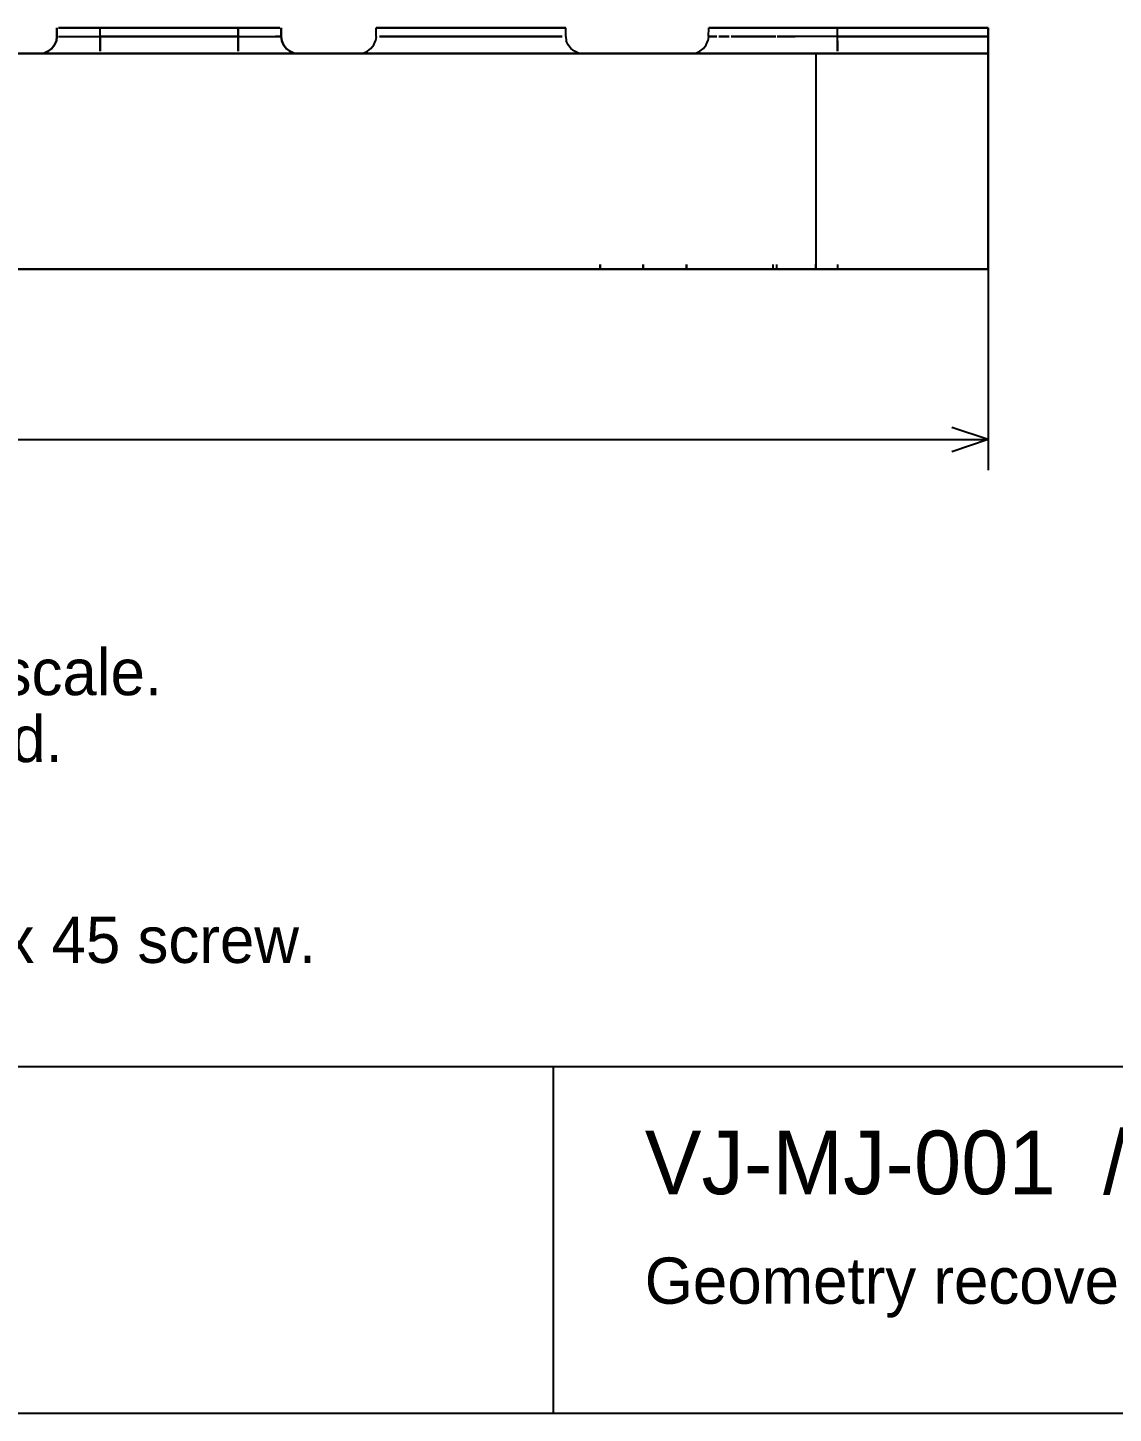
# Model space of a CAD drawing. Header units: millimetres. Extents: x 8 to 862, y 8 to 289.
# Drawn here: x 128.3 to 191.2, y 7.8 to 88.1 of the extents above; entities that cross this region are included whole.
import ezdxf

# ---------------------------------------------------------------- set-up
doc = ezdxf.new("R2010")
doc.units = ezdxf.units.MM
for name, color, linetype in [('BORDER', 7, 'Continuous'), ('DIMENSIONS', 3, 'Continuous'), ('NOTES', 7, 'Continuous'), ('OUTLINE', 7, 'Continuous')]:
    doc.layers.add(name, color=color, linetype=linetype)

msp = doc.modelspace()

# ---------------------------------------------------------------- linework, layer by layer
at = {"layer": 'BORDER'}
for p, q in [((7.761, 27.869), (412.239, 27.869)), ((158.75, 7.761), (158.75, 27.869)), ((7.761, 7.761), (412.239, 7.761))]:
    msp.add_line(p, q, dxfattribs=at)
at = {"layer": 'DIMENSIONS'}
for p, q in [((183.958, 74.083), (183.958, 62.442)), ((183.958, 64.206), (181.842, 64.911)), ((26.458, 64.206), (183.958, 64.206)), ((183.958, 64.206), (181.842, 63.5))]:
    msp.add_line(p, q, dxfattribs=at)
at = {"layer": 'OUTLINE'}
for p, q in [((129.957, 87.582), (129.922, 87.325)), ((129.922, 87.325), (129.957, 87.582)), ((129.957, 87.582), (129.957, 88.082)), ((129.957, 88.082), (129.957, 87.582)), ((130.291, 88.082), (130.044, 88.082)), ((130.044, 88.082), (130.291, 88.082)), ((130.044, 87.582), (130.291, 87.582)), ((130.691, 88.082), (130.291, 88.082)), ((130.291, 88.082), (130.691, 88.082)), ((130.291, 87.582), (130.691, 87.582)), ((131.207, 88.082), (130.691, 88.082)), ((130.691, 88.082), (131.207, 88.082)), ((130.691, 87.582), (131.207, 87.582)), ((131.811, 88.082), (131.207, 88.082)), ((131.207, 88.082), (131.811, 88.082)), ((131.207, 87.582), (131.811, 87.582)), ((132.458, 88.082), (131.811, 88.082)), ((131.811, 88.082), (132.458, 88.082)), ((131.811, 87.582), (132.458, 87.582)), ((132.458, 88.082), (140.457, 88.082)), ((132.458, 87.582), (132.458, 88.082)), ((140.457, 88.082), (132.458, 88.082)), ((140.457, 87.582), (132.458, 87.582)), ((132.458, 87.582), (132.458, 87.325)), ((132.458, 87.325), (132.458, 87.582)), ((132.458, 87.582), (140.457, 87.582)), ((135.16, 88.082), (135.01, 88.082)), ((135.01, 88.082), (135.16, 88.082)), ((135.397, 88.082), (135.16, 88.082)), ((135.16, 88.082), (135.397, 88.082)), ((135.707, 88.082), (135.397, 88.082)), ((135.397, 88.082), (135.707, 88.082)), ((136.07, 88.082), (135.707, 88.082)), ((135.707, 88.082), (136.07, 88.082)), ((136.457, 88.082), (136.07, 88.082)), ((136.07, 88.082), (136.457, 88.082)), ((136.457, 88.082), (136.845, 88.082)), ((136.845, 88.082), (136.457, 88.082)), ((136.845, 88.082), (137.208, 88.082)), ((137.208, 88.082), (136.845, 88.082)), ((137.208, 88.082), (137.517, 88.082)), ((137.517, 88.082), (137.208, 88.082)), ((137.517, 88.082), (137.758, 88.082)), ((137.758, 88.082), (137.517, 88.082)), ((137.758, 88.082), (137.905, 88.082)), ((137.905, 88.082), (137.758, 88.082)), ((140.457, 87.582), (140.457, 88.082)), ((140.457, 88.082), (140.457, 87.582)), ((140.457, 88.082), (141.104, 88.082)), ((141.104, 88.082), (140.457, 88.082)), ((140.457, 87.582), (141.104, 87.582)), ((140.457, 87.582), (140.457, 87.325)), ((140.457, 87.325), (140.457, 87.582)), ((141.104, 88.082), (141.707, 88.082)), ((141.707, 88.082), (141.104, 88.082)), ((141.104, 87.582), (141.707, 87.582)), ((141.707, 88.082), (142.226, 88.082)), ((142.226, 88.082), (141.707, 88.082)), ((141.707, 87.582), (142.226, 87.582)), ((142.226, 88.082), (142.624, 88.082)), ((142.624, 88.082), (142.226, 88.082)), ((142.226, 87.582), (142.624, 87.582)), ((142.624, 88.082), (142.874, 88.082)), ((142.874, 88.082), (142.624, 88.082)), ((142.624, 87.582), (142.874, 87.582)), ((142.874, 87.582), (142.624, 87.582)), ((142.958, 87.582), (142.958, 88.082)), ((142.958, 88.082), (142.958, 87.582)), ((142.958, 87.582), (142.992, 87.325)), ((142.992, 87.325), (142.958, 87.582)), ((148.458, 87.582), (148.424, 87.325)), ((148.646, 88.082), (148.458, 88.082)), ((148.458, 88.082), (148.646, 88.082)), ((148.458, 87.582), (148.458, 88.082)), ((149.196, 88.082), (148.646, 88.082)), ((148.646, 88.082), (149.196, 88.082)), ((148.668, 87.582), (148.877, 87.582)), ((148.877, 87.582), (148.668, 87.582)), ((148.877, 87.582), (149.215, 87.582)), ((149.215, 87.582), (148.877, 87.582)), ((150.069, 88.082), (149.196, 88.082)), ((149.196, 88.082), (150.069, 88.082)), ((149.215, 87.582), (149.384, 87.582)), ((149.384, 87.582), (149.215, 87.582)), ((149.384, 87.582), (150.069, 87.582)), ((150.069, 87.582), (149.384, 87.582)), ((151.207, 88.082), (150.069, 88.082)), ((150.069, 88.082), (151.207, 88.082)), ((150.069, 87.582), (150.903, 87.582)), ((150.903, 87.582), (150.069, 87.582)), ((150.903, 87.582), (151.219, 87.582)), ((151.219, 87.582), (150.903, 87.582)), ((152.536, 88.082), (151.207, 88.082)), ((151.207, 88.082), (152.536, 88.082)), ((151.219, 87.582), (151.854, 87.582)), ((151.854, 87.582), (151.219, 87.582)), ((151.791, 88.082), (151.544, 88.082)), ((151.544, 88.082), (151.791, 88.082)), ((152.188, 88.082), (151.791, 88.082)), ((151.791, 88.082), (152.188, 88.082)), ((151.854, 87.582), (152.542, 87.582)), ((152.542, 87.582), (151.854, 87.582)), ((152.708, 88.082), (152.188, 88.082)), ((152.188, 88.082), (152.708, 88.082)), ((152.536, 88.082), (153.958, 88.082)), ((153.958, 88.082), (152.536, 88.082)), ((152.542, 87.582), (152.886, 87.582)), ((152.886, 87.582), (152.542, 87.582)), ((153.311, 88.082), (152.708, 88.082)), ((152.708, 88.082), (153.311, 88.082)), ((152.886, 87.582), (153.958, 87.582)), ((153.958, 87.582), (152.886, 87.582)), ((153.958, 88.082), (153.311, 88.082)), ((153.311, 88.082), (153.958, 88.082)), ((154.606, 88.082), (153.958, 88.082)), ((153.958, 88.082), (154.606, 88.082)), ((153.958, 88.082), (155.381, 88.082)), ((155.381, 88.082), (153.958, 88.082)), ((153.958, 87.582), (155.031, 87.582)), ((155.031, 87.582), (153.958, 87.582)), ((155.209, 88.082), (154.606, 88.082)), ((154.606, 88.082), (155.209, 88.082)), ((155.031, 87.582), (155.375, 87.582)), ((155.375, 87.582), (155.031, 87.582)), ((155.725, 88.082), (155.209, 88.082)), ((155.209, 88.082), (155.725, 88.082)), ((155.375, 87.582), (156.063, 87.582)), ((156.063, 87.582), (155.375, 87.582)), ((155.381, 88.082), (156.707, 88.082)), ((156.707, 88.082), (155.381, 88.082)), ((156.122, 88.082), (155.725, 88.082)), ((155.725, 88.082), (156.122, 88.082)), ((156.063, 87.582), (156.697, 87.582)), ((156.697, 87.582), (156.063, 87.582)), ((156.372, 88.082), (156.122, 88.082)), ((156.122, 88.082), (156.372, 88.082)), ((156.697, 87.582), (157.013, 87.582)), ((157.013, 87.582), (156.697, 87.582)), ((156.707, 88.082), (157.848, 88.082)), ((157.848, 88.082), (156.707, 88.082)), ((157.013, 87.582), (157.848, 87.582)), ((157.848, 87.582), (157.013, 87.582)), ((157.848, 88.082), (158.72, 88.082)), ((158.72, 88.082), (157.848, 88.082)), ((157.848, 87.582), (158.53, 87.582)), ((158.53, 87.582), (157.848, 87.582)), ((158.53, 87.582), (158.699, 87.582)), ((158.699, 87.582), (158.53, 87.582)), ((158.699, 87.582), (159.039, 87.582)), ((159.039, 87.582), (158.699, 87.582)), ((158.72, 88.082), (159.271, 88.082)), ((159.271, 88.082), (158.72, 88.082)), ((159.039, 87.582), (158.871, 87.582)), ((158.871, 87.582), (159.039, 87.582)), ((159.039, 87.582), (159.249, 87.582)), ((159.249, 87.582), (159.039, 87.582)), ((159.271, 88.082), (159.458, 88.082)), ((159.458, 88.082), (159.271, 88.082)), ((159.458, 87.582), (159.458, 88.082)), ((159.458, 87.582), (159.493, 87.325)), ((167.732, 87.582), (167.701, 87.325)), ((167.732, 87.582), (167.763, 88.082)), ((167.763, 88.082), (168.195, 88.082)), ((168.195, 88.082), (167.763, 88.082)), ((167.779, 87.582), (167.938, 87.582)), ((167.938, 87.582), (167.779, 87.582)), ((167.938, 87.582), (168.217, 87.582)), ((168.217, 87.582), (167.938, 87.582)), ((169.036, 88.082), (168.195, 88.082)), ((168.195, 88.082), (169.036, 88.082)), ((168.339, 87.582), (168.93, 87.582)), ((168.93, 87.582), (168.339, 87.582)), ((170.233, 88.082), (169.036, 88.082)), ((169.036, 88.082), (170.233, 88.082)), ((169.045, 87.582), (169.689, 87.582)), ((169.689, 87.582), (169.045, 87.582)), ((169.689, 87.582), (170.252, 87.582)), ((170.252, 87.582), (169.689, 87.582)), ((171.722, 88.082), (170.233, 88.082)), ((170.233, 88.082), (171.722, 88.082)), ((170.252, 87.582), (170.602, 87.582)), ((170.602, 87.582), (170.252, 87.582)), ((170.602, 87.582), (171.637, 87.582)), ((171.637, 87.582), (170.602, 87.582)), ((173.413, 88.082), (171.722, 88.082)), ((171.722, 88.082), (173.413, 88.082)), ((171.725, 87.582), (172.772, 87.582)), ((172.772, 87.582), (171.725, 87.582)), ((172.175, 88.082), (171.828, 88.082)), ((171.828, 88.082), (172.175, 88.082)), ((172.732, 88.082), (172.175, 88.082)), ((172.175, 88.082), (172.732, 88.082)), ((173.457, 88.082), (172.732, 88.082)), ((172.732, 88.082), (173.457, 88.082)), ((173.42, 87.582), (172.772, 87.582)), ((175.208, 88.082), (173.413, 88.082)), ((173.973, 87.582), (173.42, 87.582)), ((174.301, 88.082), (173.457, 88.082)), ((173.457, 88.082), (174.301, 88.082)), ((175.208, 87.582), (173.973, 87.582)), ((175.208, 88.082), (174.301, 88.082)), ((174.301, 88.082), (175.208, 88.082)), ((175.208, 88.082), (183.957, 88.082)), ((183.957, 88.082), (175.208, 88.082)), ((175.208, 87.582), (175.208, 88.082)), ((183.957, 87.582), (175.208, 87.582)), ((175.208, 87.325), (175.208, 87.582)), ((175.208, 87.582), (183.957, 87.582)), ((183.676, 87.582), (183.957, 87.582)), ((183.957, 87.582), (183.676, 87.582)), ((183.957, 87.582), (183.957, 88.082)), ((183.957, 74.083), (183.957, 88.082)), ((183.957, 88.082), (183.957, 87.582)), ((183.957, 88.082), (183.957, 74.083)), ((183.957, 87.325), (183.957, 87.582)), ((183.957, 87.582), (183.957, 87.325)), ((129.666, 86.875), (129.456, 86.716)), ((129.456, 86.716), (129.666, 86.875)), ((129.822, 87.082), (129.666, 86.875)), ((129.666, 86.875), (129.822, 87.082)), ((129.922, 87.325), (129.822, 87.082)), ((129.822, 87.082), (129.922, 87.325)), ((132.458, 87.325), (132.458, 87.082)), ((132.458, 87.082), (132.458, 87.325)), ((132.458, 87.082), (132.458, 86.875)), ((132.458, 86.875), (132.458, 87.082)), ((132.458, 86.875), (132.458, 86.716)), ((132.458, 86.716), (132.458, 86.875)), ((140.457, 87.325), (140.457, 87.082)), ((140.457, 87.082), (140.457, 87.325)), ((140.457, 87.082), (140.457, 86.875)), ((140.457, 86.875), (140.457, 87.082)), ((140.457, 86.875), (140.457, 86.716)), ((140.457, 86.716), (140.457, 86.875)), ((142.992, 87.325), (143.093, 87.082)), ((143.093, 87.082), (142.992, 87.325)), ((143.093, 87.082), (143.252, 86.875)), ((143.252, 86.875), (143.093, 87.082)), ((143.252, 86.875), (143.458, 86.716)), ((143.458, 86.716), (143.252, 86.875)), ((147.958, 86.716), (148.164, 86.875)), ((148.164, 86.875), (148.324, 87.082)), ((148.324, 87.082), (148.424, 87.325)), ((159.593, 87.082), (159.493, 87.325)), ((159.749, 86.875), (159.593, 87.082)), ((159.959, 86.716), (159.749, 86.875)), ((167.235, 86.716), (167.441, 86.875)), ((167.441, 86.875), (167.601, 87.082)), ((167.601, 87.082), (167.701, 87.325)), ((175.208, 87.082), (175.208, 87.325)), ((175.208, 87.325), (175.208, 87.082)), ((175.208, 86.875), (175.208, 87.082)), ((175.208, 87.082), (175.208, 86.875)), ((175.208, 86.716), (175.208, 86.875)), ((175.208, 86.875), (175.208, 86.716)), ((183.957, 87.082), (183.957, 87.325)), ((183.957, 87.325), (183.957, 87.082)), ((183.957, 86.875), (183.957, 87.082)), ((183.957, 87.082), (183.957, 86.875)), ((183.957, 86.716), (183.957, 86.875)), ((183.957, 86.875), (183.957, 86.716)), ((173.958, 86.581), (36.458, 86.581)), ((116.571, 86.581), (129.641, 86.581)), ((129.216, 86.616), (128.959, 86.581)), ((128.959, 86.581), (129.216, 86.616)), ((129.078, 86.581), (129.425, 86.581)), ((129.425, 86.581), (129.078, 86.581)), ((129.456, 86.716), (129.216, 86.616)), ((129.216, 86.616), (129.456, 86.716)), ((129.425, 86.581), (129.703, 86.581)), ((129.982, 86.581), (129.425, 86.581)), ((129.703, 86.581), (129.425, 86.581)), ((129.425, 86.581), (129.982, 86.581)), ((129.982, 86.581), (130.707, 86.581)), ((130.707, 86.581), (129.982, 86.581)), ((131.551, 86.581), (130.707, 86.581)), ((130.707, 86.581), (131.551, 86.581)), ((132.458, 86.581), (131.551, 86.581)), ((131.551, 86.581), (132.458, 86.581)), ((140.457, 86.581), (132.458, 86.581)), ((132.458, 86.581), (140.457, 86.581)), ((141.363, 86.581), (140.457, 86.581)), ((140.457, 86.581), (141.363, 86.581)), ((142.208, 86.581), (141.363, 86.581)), ((141.363, 86.581), (142.208, 86.581)), ((142.933, 86.581), (142.208, 86.581)), ((142.208, 86.581), (142.933, 86.581)), ((142.933, 86.581), (143.49, 86.581)), ((143.49, 86.581), (142.933, 86.581)), ((142.992, 86.581), (148.105, 86.581)), ((143.458, 86.716), (143.699, 86.616)), ((143.699, 86.616), (143.458, 86.716)), ((143.49, 86.581), (143.84, 86.581)), ((143.84, 86.581), (143.49, 86.581)), ((143.699, 86.616), (143.959, 86.581)), ((143.959, 86.581), (143.699, 86.616)), ((147.458, 86.581), (147.717, 86.616)), ((147.952, 86.581), (147.583, 86.581)), ((147.583, 86.581), (147.952, 86.581)), ((147.717, 86.616), (147.958, 86.716)), ((148.152, 86.581), (147.952, 86.581)), ((148.552, 86.581), (147.952, 86.581)), ((147.952, 86.581), (148.552, 86.581)), ((149.362, 86.581), (148.552, 86.581)), ((148.552, 86.581), (149.362, 86.581)), ((150.347, 86.581), (149.362, 86.581)), ((149.362, 86.581), (150.347, 86.581)), ((151.469, 86.581), (150.347, 86.581)), ((150.347, 86.581), (151.469, 86.581)), ((152.689, 86.581), (151.469, 86.581)), ((151.469, 86.581), (152.689, 86.581)), ((152.689, 86.581), (153.958, 86.581)), ((153.958, 86.581), (152.689, 86.581)), ((153.958, 86.581), (155.225, 86.581)), ((155.225, 86.581), (153.958, 86.581)), ((155.225, 86.581), (156.444, 86.581)), ((156.444, 86.581), (155.225, 86.581)), ((157.57, 86.581), (156.444, 86.581)), ((156.444, 86.581), (157.57, 86.581)), ((157.57, 86.581), (158.555, 86.581)), ((158.555, 86.581), (157.57, 86.581)), ((158.555, 86.581), (159.361, 86.581)), ((159.361, 86.581), (158.555, 86.581)), ((159.361, 86.581), (159.962, 86.581)), ((159.962, 86.581), (159.361, 86.581)), ((159.468, 86.581), (167.422, 86.581)), ((159.962, 86.581), (159.562, 86.581)), ((160.199, 86.616), (159.959, 86.716)), ((159.962, 86.581), (160.334, 86.581)), ((160.334, 86.581), (159.962, 86.581)), ((160.459, 86.581), (160.199, 86.616)), ((166.738, 86.581), (166.994, 86.616)), ((166.969, 86.581), (166.738, 86.581)), ((166.738, 86.581), (166.969, 86.581)), ((166.969, 86.581), (167.422, 86.581)), ((167.422, 86.581), (166.969, 86.581)), ((166.994, 86.616), (167.235, 86.716)), ((167.422, 86.581), (168.092, 86.581)), ((168.092, 86.581), (167.422, 86.581)), ((168.955, 86.581), (168.092, 86.581)), ((168.092, 86.581), (168.955, 86.581)), ((169.986, 86.581), (168.955, 86.581)), ((168.955, 86.581), (169.986, 86.581)), ((171.162, 86.581), (169.986, 86.581)), ((169.986, 86.581), (171.162, 86.581)), ((172.447, 86.581), (171.162, 86.581)), ((171.162, 86.581), (172.447, 86.581)), ((173.807, 86.581), (172.447, 86.581)), ((172.447, 86.581), (173.807, 86.581)), ((173.807, 86.581), (175.208, 86.581)), ((175.208, 86.581), (173.807, 86.581)), ((173.958, 86.581), (173.958, 74.083)), ((173.958, 86.581), (176.184, 86.581)), ((176.184, 86.581), (173.958, 86.581)), ((183.957, 86.581), (175.208, 86.581)), ((175.208, 86.581), (183.957, 86.581)), ((176.184, 86.581), (178.298, 86.581)), ((178.298, 86.581), (176.184, 86.581)), ((178.298, 86.581), (180.192, 86.581)), ((180.192, 86.581), (178.298, 86.581)), ((180.192, 86.581), (181.775, 86.581)), ((181.775, 86.581), (180.192, 86.581)), ((181.775, 86.581), (182.966, 86.581)), ((182.966, 86.581), (181.775, 86.581)), ((182.966, 86.581), (183.707, 86.581)), ((183.707, 86.581), (182.966, 86.581)), ((183.957, 86.581), (183.676, 86.581)), ((183.676, 86.581), (183.957, 86.581)), ((183.957, 86.581), (183.707, 86.581)), ((183.707, 86.581), (183.957, 86.581)), ((183.957, 74.083), (183.957, 86.581)), ((183.957, 86.581), (183.957, 74.083)), ((36.458, 74.083), (173.958, 74.083)), ((173.958, 74.083), (36.458, 74.083)), ((161.456, 74.083), (48.959, 74.083)), ((48.959, 74.083), (161.456, 74.083)), ((161.456, 74.362), (161.456, 74.083)), ((161.456, 74.083), (161.456, 74.362)), ((162.104, 74.083), (161.456, 74.083)), ((161.456, 74.083), (162.013, 74.083)), ((161.456, 74.083), (162.104, 74.083)), ((162.013, 74.083), (161.456, 74.083)), ((162.013, 74.083), (162.541, 74.083)), ((162.541, 74.083), (162.013, 74.083)), ((162.707, 74.083), (162.104, 74.083)), ((162.104, 74.083), (162.707, 74.083)), ((163.017, 74.083), (162.541, 74.083)), ((162.707, 74.083), (163.226, 74.083)), ((163.226, 74.083), (162.707, 74.083)), ((163.414, 74.083), (163.017, 74.083)), ((163.226, 74.083), (163.623, 74.083)), ((163.623, 74.083), (163.226, 74.083)), ((163.414, 74.083), (163.711, 74.083)), ((163.711, 74.083), (163.414, 74.083)), ((163.873, 74.083), (163.623, 74.083)), ((163.623, 74.083), (163.873, 74.083)), ((163.895, 74.083), (163.711, 74.083)), ((163.958, 74.362), (163.958, 74.083)), ((163.958, 74.083), (163.958, 74.362)), ((164.042, 74.083), (164.292, 74.083)), ((164.292, 74.083), (164.042, 74.083)), ((164.292, 74.083), (164.69, 74.083)), ((164.69, 74.083), (164.292, 74.083)), ((164.69, 74.083), (165.209, 74.083)), ((165.209, 74.083), (164.69, 74.083)), ((165.209, 74.083), (165.812, 74.083)), ((165.812, 74.083), (165.209, 74.083)), ((165.812, 74.083), (166.456, 74.083)), ((166.456, 74.083), (165.812, 74.083)), ((166.456, 74.362), (166.456, 74.083)), ((166.456, 74.083), (166.456, 74.362)), ((166.456, 74.083), (171.459, 74.083)), ((171.459, 74.083), (166.456, 74.083)), ((171.459, 74.362), (171.459, 74.083)), ((172.013, 74.083), (171.459, 74.083)), ((171.459, 74.083), (172.013, 74.083)), ((171.706, 74.083), (171.706, 74.362)), ((171.828, 74.083), (172.175, 74.083)), ((172.175, 74.083), (171.828, 74.083)), ((172.541, 74.083), (172.013, 74.083)), ((172.013, 74.083), (172.541, 74.083)), ((172.175, 74.083), (172.732, 74.083)), ((172.732, 74.083), (172.175, 74.083)), ((173.016, 74.083), (172.541, 74.083)), ((172.541, 74.083), (173.016, 74.083)), ((173.457, 74.083), (172.732, 74.083)), ((172.732, 74.083), (173.457, 74.083)), ((173.016, 74.083), (173.413, 74.083)), ((173.413, 74.083), (173.016, 74.083)), ((173.413, 74.083), (173.711, 74.083)), ((173.711, 74.083), (173.413, 74.083)), ((174.301, 74.083), (173.457, 74.083)), ((173.457, 74.083), (174.301, 74.083)), ((173.711, 74.083), (173.895, 74.083)), ((173.895, 74.083), (173.711, 74.083)), ((173.958, 74.083), (173.958, 74.368)), ((173.958, 74.368), (173.958, 74.083)), ((173.958, 74.362), (173.958, 74.083)), ((173.958, 74.083), (173.958, 74.362)), ((176.184, 74.083), (173.958, 74.083)), ((173.958, 74.083), (176.184, 74.083)), ((175.208, 74.083), (174.301, 74.083)), ((174.301, 74.083), (175.208, 74.083)), ((175.208, 74.362), (175.208, 74.083)), ((183.957, 74.083), (175.208, 74.083)), ((175.208, 74.083), (183.957, 74.083)), ((178.298, 74.083), (176.184, 74.083)), ((176.184, 74.083), (178.298, 74.083)), ((180.192, 74.083), (178.298, 74.083)), ((178.298, 74.083), (180.192, 74.083)), ((181.775, 74.083), (180.192, 74.083)), ((180.192, 74.083), (181.775, 74.083)), ((182.966, 74.083), (181.775, 74.083)), ((181.775, 74.083), (182.966, 74.083)), ((183.707, 74.083), (182.966, 74.083)), ((182.966, 74.083), (183.707, 74.083)), ((183.957, 74.083), (183.707, 74.083)), ((183.707, 74.083), (183.957, 74.083))]:
    msp.add_line(p, q, dxfattribs=at)

# ---------------------------------------------------------------- texts
at = {"layer": 'NOTES'}
for s, height, p in [('2. Dimensions are reference millimetres from source geometry. Do not scale.', 2.68111, (14.111, 49.389)), ('3. Visible contours are tessellated source geometry; hidden lines omitted.', 2.68111, (14.111, 45.508)), ('6. Supplied "set screw.SLDPRT" maps to the assembly ISO 1207 M10 x 45 screw.', 2.68111, (14.111, 33.867)), ('VJ-MJ-001  /  Rev A', 3.68653, (164.042, 20.461)), ('Geometry recovered from supplied SolidWorks files', 2.68111, (164.042, 14.111))]:
    msp.add_text(s, height=height, dxfattribs=at).set_placement(p)

doc.saveas('drawing.dxf')
